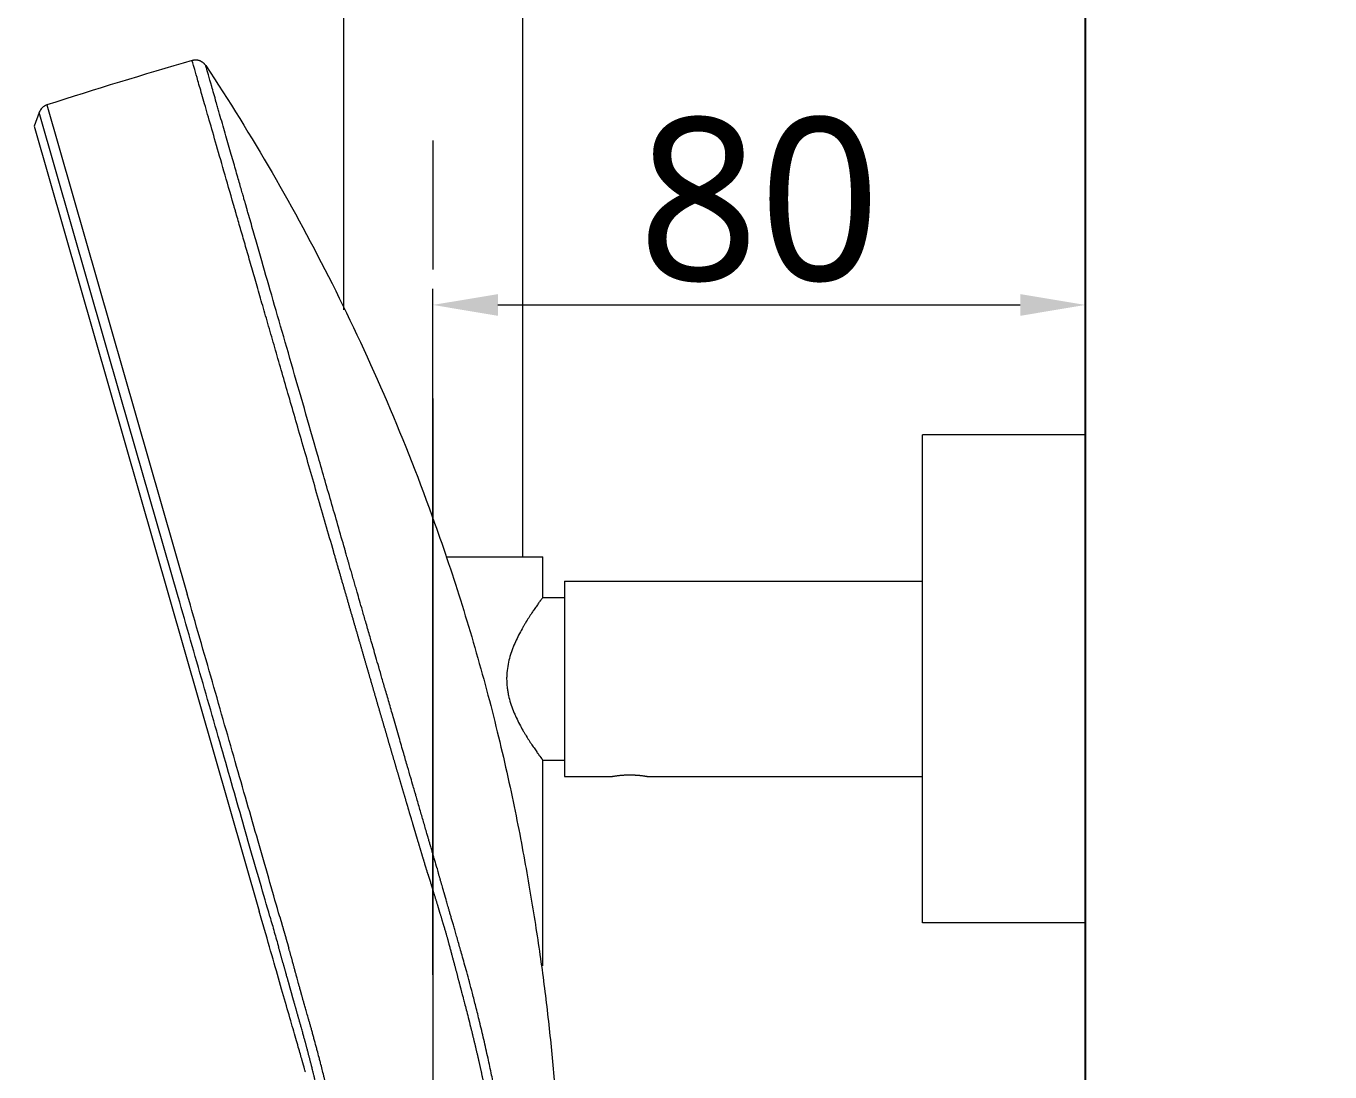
# Model space of a CAD drawing. Extents: x 19821 to 22981, y -91 to 2224.
# Drawn here: x 21832.7 to 21993, y 1154.1 to 1282.7 of the extents above; entities that cross this region are included whole.
import ezdxf

# ---------------------------------------------------------------- set-up
doc = ezdxf.new("R2010")
doc.units = 0
doc.header["$LTSCALE"] = 10
doc.header["$MEASUREMENT"] = 0
doc.header["$PDMODE"] = 3
doc.header["$PDSIZE"] = -10
doc.linetypes.add('CENTER2', pattern=[28.575, 19.05, -3.175, 3.175, -3.175])
doc.layers.get('0').update_dxf_attribs({"linetype": 'CONTINUOUS'})
doc.layers.get('DEFPOINTS').update_dxf_attribs({"linetype": 'CONTINUOUS'})
doc.layers.add('1', color=7, linetype='CONTINUOUS')
doc.layers.add('Cneter', color=1, linetype='CENTER2', lineweight=13)
doc.styles.add('Daelim Dimension', font='NanumGothic.ttf')
doc.dimstyles.new('DEFAULT', dxfattribs={"dimscale": 2, "dimtxt": 2, "dimasz": 2, "dimexe": 0, "dimexo": 2, "dimgap": 1, "dimtad": 1, "dimdec": 1, "dimzin": 9, "dimdsep": 46, "dimtxsty": 'Daelim Dimension', "dimcen": 0.5, "dimclrd": 5, "dimclre": 5, "dimclrt": 256, "dimadec": 1, "dimazin": 0, "dimtfac": 1, "dimtdec": 1, "dimtix": 1, "dimtmove": 0, "dimatfit": 3, "dimfxl": 1, "dimtolj": 1, "dimtzin": 1, "dimlwd": 9, "dimlwe": 9, "dimarcsym": 0})

# ---------------------------------------------------------------- blocks, each defined once
blk = doc.blocks.new('*D18')
at = {"color": 5, "lineweight": 9, "ltscale": 0.5, "transparency": 16777216}
for p, q in [((21836.72, 1429.78), (22153.24, 1429.78)), ((22151.24, 1421.78), (22151.24, 466.02)), ((21994.53, 458.02), (22153.24, 458.02))]:
    blk.add_line(p, q, dxfattribs=at)
at = {"color": 5, "ltscale": 0.5, "transparency": 16777216}
for points in [[(22149.91, 1421.78), (22152.57, 1421.78), (22151.24, 1429.78)], [(22149.91, 466.02), (22152.57, 466.02), (22151.24, 458.02)]]:
    blk.add_solid(points, dxfattribs=at)
at = {"layer": 'DEFPOINTS', "color": 0, "ltscale": 0.5, "transparency": 16777216}
for p in [(21832.72, 1429.78), (21990.53, 458.02), (22151.24, 458.02)]:
    blk.add_point(p, dxfattribs=at)
at = {"color": 7, "ltscale": 0.5, "transparency": 16777216, "insert": (22135.53, 943.9), "char_height": 20, "attachment_point": 5, "rotation": 90, "style": 'Daelim Dimension'}
blk.add_mtext('\\A1;(1140)', dxfattribs=at)
blk = doc.blocks.new('*D19')
at = {"color": 5, "lineweight": 9, "ltscale": 0.5, "transparency": 16777216}
for p, q in [((21882.72, 1166.02), (21882.72, 1250.42)), ((21962.92, 1166.02), (21962.92, 1250.42)), ((21890.72, 1248.42), (21954.92, 1248.42))]:
    blk.add_line(p, q, dxfattribs=at)
at = {"color": 5, "ltscale": 0.5, "transparency": 16777216}
for points in [[(21890.72, 1249.75), (21890.72, 1247.08), (21882.72, 1248.42)], [(21954.92, 1249.75), (21954.92, 1247.08), (21962.92, 1248.42)]]:
    blk.add_solid(points, dxfattribs=at)
at = {"layer": 'DEFPOINTS', "color": 0, "ltscale": 0.5, "transparency": 16777216}
for p in [(21962.92, 1248.42), (21882.72, 1162.02), (21962.92, 1162.02)]:
    blk.add_point(p, dxfattribs=at)
at = {"color": 7, "ltscale": 0.5, "transparency": 16777216, "insert": (21922.82, 1261.31), "char_height": 20, "attachment_point": 5, "style": 'Daelim Dimension'}
blk.add_mtext('\\A1;80', dxfattribs=at)

msp = doc.modelspace()

# ---------------------------------------------------------------- linework, layer by layer
at = {"ltscale": 0.5}
msp.add_line((21962.92, 208.85), (21962.92, 1609.68), dxfattribs=at)
at = {"layer": '1', "color": 7, "linetype": 'Continuous', "lineweight": 18}
for p, q in [((21871.72, 1379.78), (21871.72, 1247.8)), ((21893.72, 1379.78), (21893.72, 1217.44)), ((21834.33, 1272.1), (21833.71, 1270.4)), ((21833.71, 1270.4), (21861.39, 1173.85)), ((21962.92, 1232.44), (21942.92, 1232.44)), ((21942.92, 1172.44), (21942.92, 1232.44)), ((21962.92, 1172.44), (21962.92, 1232.44)), ((21884.34, 1217.44), (21896.22, 1217.44)), ((21896.22, 1212.44), (21896.22, 1217.44)), ((21898.92, 1214.44), (21898.92, 1190.44)), ((21898.92, 1214.44), (21942.92, 1214.44)), ((21896.22, 1212.44), (21898.92, 1212.44)), ((21896.22, 1167.15), (21896.22, 1192.44)), ((21896.22, 1192.44), (21898.92, 1192.44)), ((21898.92, 1190.44), (21904.77, 1190.44)), ((21909.07, 1190.44), (21942.92, 1190.44)), ((21962.92, 1172.44), (21942.92, 1172.44))]:
    msp.add_line(p, q, dxfattribs=at)
at = {"layer": '1', "color": 7, "linetype": 'Continuous', "lineweight": 13}
for p, q in [((21835.28, 1273.01), (21852.53, 1212.86)), ((21844.38, 1237.04), (21834.33, 1272.1)), ((21851.41, 1212.54), (21844.38, 1237.04))]:
    msp.add_line(p, q, dxfattribs=at)
at = {"layer": '1', "color": 7, "linetype": 'Continuous', "lineweight": 18}
for centre, radius, start, end in [((22021.01, 697.02), 605.2, 106.1041, 107.87191), ((21835.74, 1271.59), 1.5, 107.8728, 159.8427)]:
    msp.add_arc(centre, radius, start, end, dxfattribs=at)
msp.add_rational_spline([(21854.8, 1277.86), (21854.43, 1278.42), (21853.79, 1278.66), (21853.14, 1278.47)], [1.10732707677, 0.964303439319, 0.964224351501, 1.10708981332], degree=3, dxfattribs=at)
at = {"layer": '1', "color": 7, "linetype": 'Continuous', "lineweight": 13}
for points, knots in [([(21870.54, 1218.03), (21870.2, 1219.2), (21869.87, 1220.36), (21869.21, 1222.66), (21868.88, 1223.79), (21868.23, 1226.03), (21867.92, 1227.14), (21867.29, 1229.32), (21866.98, 1230.39), (21866.37, 1232.5), (21866.07, 1233.53), (21865.49, 1235.57), (21865.2, 1236.57), (21864.63, 1238.53), (21864.08, 1240.45), (21863.29, 1243.2), (21862.53, 1245.84), (21861.8, 1248.35), (21861.12, 1250.74), (21860.47, 1252.99), (21859.85, 1255.13), (21859.27, 1257.13), (21858.91, 1258.39), (21858.65, 1259.3), (21858.52, 1259.75), (21858.37, 1260.26), (21858.3, 1260.52), (21858.26, 1260.64), (21858.25, 1260.7), (21858.24, 1260.73), (21858.23, 1260.75), (21858.23, 1260.76), (21858.23, 1260.76), (21858.23, 1260.76), (21858.23, 1260.76), (21858.23, 1260.77), (21858.23, 1260.77), (21858.23, 1260.77), (21857.81, 1262.21), (21857.42, 1263.57), (21856.68, 1266.13), (21856.34, 1267.33), (21855.7, 1269.55), (21855.41, 1270.57), (21854.87, 1272.43), (21854.63, 1273.26), (21854.2, 1274.76), (21854.01, 1275.41), (21853.69, 1276.53), (21853.56, 1276.99), (21853.35, 1277.73), (21853.27, 1278.01), (21853.16, 1278.38), (21853.14, 1278.47), (21853.14, 1278.47)], [0, 0, 0, 0, 0.03125, 0.03125, 0.0625, 0.0625, 0.09375, 0.09375, 0.125, 0.125, 0.15625, 0.15625, 0.1875, 0.1875, 0.21875, 0.25, 0.28125, 0.3125, 0.34375, 0.375, 0.40625, 0.4375, 0.46875, 0.46875, 0.484375, 0.492187, 0.496094, 0.498047, 0.499023, 0.499512, 0.499756, 0.499878, 0.499939, 0.499969, 0.499985, 0.499992, 0.499992, 0.5, 0.5, 0.5625, 0.5625, 0.625, 0.625, 0.6875, 0.6875, 0.75, 0.75, 0.8125, 0.8125, 0.875, 0.875, 0.9375, 0.9375, 1, 1, 1, 1]), ([(21871.89, 1218.41), (21871.61, 1219.39), (21871.33, 1220.36), (21870.77, 1222.31), (21870.49, 1223.28), (21869.65, 1226.18), (21869.1, 1228.11), (21868, 1231.93), (21867.46, 1233.82), (21866.39, 1237.54), (21865.86, 1239.37), (21864.83, 1242.97), (21864.32, 1244.73), (21863.33, 1248.16), (21862.85, 1249.83), (21861.92, 1253.06), (21861.48, 1254.63), (21860.83, 1256.88), (21860.62, 1257.62), (21860.31, 1258.7), (21860.15, 1259.24), (21859.98, 1259.85), (21859.89, 1260.15), (21859.85, 1260.3), (21859.82, 1260.38), (21859.81, 1260.42), (21859.81, 1260.43), (21859.8, 1260.44), (21859.8, 1260.45), (21859.8, 1260.45), (21859.8, 1260.45), (21859.8, 1260.45), (21859.8, 1260.45), (21859.8, 1260.45), (21859.8, 1260.45), (21859.8, 1260.45), (21859.8, 1260.45), (21859.79, 1260.5), (21859.73, 1260.7), (21859.64, 1261.02), (21859.55, 1261.31), (21859.46, 1261.65), (21859.4, 1261.84), (21859.29, 1262.25), (21859.22, 1262.48), (21859.08, 1262.96), (21859.01, 1263.23), (21858.85, 1263.78), (21858.76, 1264.07), (21858.58, 1264.69), (21858.49, 1265.01), (21858.3, 1265.68), (21858.2, 1266.03), (21857.99, 1266.75), (21857.89, 1267.12), (21857.67, 1267.87), (21857.56, 1268.26), (21857.34, 1269.03), (21857.22, 1269.43), (21856.99, 1270.22), (21856.88, 1270.62), (21856.65, 1271.41), (21856.54, 1271.8), (21856.37, 1272.39), (21856.32, 1272.58), (21856.24, 1272.86), (21856.2, 1273.01), (21856.15, 1273.17), (21856.13, 1273.25), (21856.11, 1273.29), (21856.11, 1273.31), (21856.1, 1273.32), (21856.1, 1273.33), (21856.1, 1273.33), (21856.1, 1273.33), (21856.1, 1273.33), (21856.1, 1273.33), (21856.1, 1273.33), (21856.1, 1273.33), (21856.1, 1273.33), (21856.1, 1273.33), (21855.89, 1274.08), (21855.7, 1274.73), (21855.37, 1275.86), (21855.24, 1276.33), (21855.02, 1277.09), (21854.94, 1277.38), (21854.87, 1277.62), (21854.85, 1277.68), (21854.84, 1277.74), (21854.83, 1277.76), (21854.83, 1277.77), (21854.83, 1277.78), (21854.82, 1277.78), (21854.82, 1277.78), (21854.82, 1277.78), (21854.82, 1277.78), (21854.82, 1277.78), (21854.82, 1277.78), (21854.82, 1277.78), (21854.82, 1277.78), (21854.82, 1277.78), (21854.82, 1277.78), (21854.82, 1277.78), (21854.82, 1277.79), (21854.82, 1277.8), (21854.82, 1277.81), (21854.81, 1277.82), (21854.81, 1277.83), (21854.81, 1277.83), (21854.81, 1277.83), (21854.81, 1277.84), (21854.81, 1277.84), (21854.81, 1277.84), (21854.81, 1277.84), (21854.81, 1277.84), (21854.81, 1277.84), (21854.81, 1277.84), (21854.81, 1277.84), (21854.81, 1277.84), (21854.81, 1277.84), (21854.81, 1277.85), (21854.8, 1277.85), (21854.8, 1277.86), (21854.8, 1277.86), (21854.8, 1277.86)], [0, 0, 0, 0, 0.020832, 0.020832, 0.041665, 0.041665, 0.08333, 0.08333, 0.124994, 0.124994, 0.166659, 0.166659, 0.208324, 0.208324, 0.249989, 0.249989, 0.291653, 0.291653, 0.312486, 0.312486, 0.322902, 0.32811, 0.330714, 0.332016, 0.332667, 0.332993, 0.333155, 0.333237, 0.333277, 0.333298, 0.333308, 0.333313, 0.333316, 0.333317, 0.333317, 0.333318, 0.333318, 0.35415, 0.374983, 0.395815, 0.416648, 0.416648, 0.43748, 0.43748, 0.458312, 0.458312, 0.479145, 0.479145, 0.499977, 0.499977, 0.520809, 0.520809, 0.541642, 0.541642, 0.562474, 0.562474, 0.583307, 0.583307, 0.604139, 0.604139, 0.624971, 0.624971, 0.645804, 0.645804, 0.65622, 0.65622, 0.661428, 0.664032, 0.665334, 0.665985, 0.666311, 0.666473, 0.666555, 0.666595, 0.666616, 0.666626, 0.666631, 0.666634, 0.666635, 0.666635, 0.666636, 0.666636, 0.749966, 0.749966, 0.833295, 0.833295, 0.916625, 0.916625, 0.937457, 0.947873, 0.953081, 0.955685, 0.956987, 0.957638, 0.957964, 0.958127, 0.958208, 0.958249, 0.958269, 0.958279, 0.958284, 0.958287, 0.958287, 0.958289, 0.958289, 0.968706, 0.968706, 0.973914, 0.973914, 0.976518, 0.97782, 0.978471, 0.978796, 0.978959, 0.97904, 0.979081, 0.979102, 0.979112, 0.979117, 0.979117, 0.979122, 0.979122, 0.989538, 0.989538, 1, 1, 1, 1]), ([(21882.13, 1178.39), (21882.12, 1178.42), (21882.1, 1178.48), (21882.07, 1178.57), (21882.04, 1178.67), (21882.02, 1178.76), (21881.99, 1178.86), (21881.96, 1178.95), (21881.93, 1179.05), (21881.9, 1179.14), (21881.87, 1179.24), (21881.84, 1179.33), (21881.81, 1179.43), (21881.78, 1179.53), (21881.75, 1179.62), (21881.73, 1179.72), (21881.7, 1179.82), (21881.67, 1179.92), (21881.64, 1180.02), (21881.61, 1180.12), (21881.58, 1180.22), (21881.54, 1180.32), (21881.51, 1180.42), (21881.48, 1180.52), (21881.45, 1180.63), (21881.42, 1180.73), (21881.39, 1180.83), (21881.36, 1180.94), (21881.33, 1181.04), (21881.3, 1181.15), (21881.27, 1181.25), (21881.23, 1181.36), (21881.2, 1181.46), (21881.17, 1181.57), (21881.14, 1181.68), (21881.11, 1181.79), (21881.07, 1181.89), (21881.04, 1182), (21881.01, 1182.11), (21880.98, 1182.22), (21880.94, 1182.33), (21880.91, 1182.44), (21880.88, 1182.55), (21880.84, 1182.66), (21880.81, 1182.78), (21880.78, 1182.89), (21880.74, 1183), (21880.71, 1183.12), (21880.67, 1183.23), (21880.64, 1183.34), (21880.61, 1183.46), (21880.57, 1183.57), (21880.54, 1183.69), (21880.5, 1183.81), (21880.47, 1183.92), (21880.43, 1184.04), (21880.4, 1184.16), (21880.36, 1184.28), (21880.33, 1184.4), (21880.29, 1184.52), (21880.26, 1184.64), (21880.22, 1184.76), (21880.18, 1184.88), (21880.15, 1185), (21880.11, 1185.12), (21880.08, 1185.25), (21880.04, 1185.37), (21880, 1185.49), (21879.97, 1185.62), (21879.93, 1185.74), (21879.89, 1185.87), (21879.85, 1185.99), (21879.82, 1186.12), (21879.78, 1186.25), (21879.74, 1186.37), (21879.7, 1186.5), (21879.67, 1186.63), (21879.63, 1186.76), (21879.59, 1186.89), (21879.55, 1187.02), (21879.51, 1187.15), (21879.47, 1187.28), (21879.44, 1187.41), (21879.4, 1187.54), (21879.36, 1187.67), (21879.32, 1187.81), (21879.28, 1187.94), (21879.24, 1188.07), (21879.2, 1188.21), (21879.16, 1188.34), (21879.12, 1188.48), (21879.08, 1188.62), (21879.04, 1188.75), (21879, 1188.89), (21878.96, 1189.03), (21878.92, 1189.17), (21878.88, 1189.3), (21878.84, 1189.44), (21878.8, 1189.58), (21878.75, 1189.72), (21878.71, 1189.87), (21878.67, 1190.01), (21878.63, 1190.15), (21878.59, 1190.29), (21878.55, 1190.43), (21878.5, 1190.58), (21878.46, 1190.72), (21878.42, 1190.87), (21878.38, 1191.01), (21878.33, 1191.16), (21878.29, 1191.3), (21878.25, 1191.45), (21878.2, 1191.6), (21878.16, 1191.75), (21878.12, 1191.89), (21878.07, 1192.04), (21878.03, 1192.19), (21877.99, 1192.34), (21877.94, 1192.49), (21877.9, 1192.64), (21877.85, 1192.8), (21877.81, 1192.95), (21877.76, 1193.1), (21877.72, 1193.25), (21877.67, 1193.41), (21877.63, 1193.56), (21877.58, 1193.72), (21877.54, 1193.87), (21877.49, 1194.03), (21877.45, 1194.19), (21877.4, 1194.34), (21877.35, 1194.5), (21877.31, 1194.66), (21877.26, 1194.82), (21877.22, 1194.98), (21877.17, 1195.14), (21877.12, 1195.3), (21877.08, 1195.46), (21877.03, 1195.62), (21876.98, 1195.78), (21876.93, 1195.94), (21876.89, 1196.11), (21876.84, 1196.27), (21876.79, 1196.43), (21876.74, 1196.6), (21876.69, 1196.76), (21876.65, 1196.93), (21876.6, 1197.09), (21876.55, 1197.26), (21876.5, 1197.43), (21876.45, 1197.6), (21876.4, 1197.76), (21876.35, 1197.93), (21876.3, 1198.1), (21876.25, 1198.27), (21876.2, 1198.44), (21876.15, 1198.61), (21876.11, 1198.79), (21876.06, 1198.96), (21876, 1199.13), (21875.95, 1199.3), (21875.9, 1199.48), (21875.85, 1199.65), (21875.8, 1199.83), (21875.75, 1200), (21875.7, 1200.18), (21875.65, 1200.35), (21875.6, 1200.53), (21875.55, 1200.71), (21875.49, 1200.89), (21875.44, 1201.06), (21875.39, 1201.24), (21875.34, 1201.42), (21875.29, 1201.6), (21875.23, 1201.78), (21875.18, 1201.96), (21875.13, 1202.15), (21875.08, 1202.33), (21875.02, 1202.51), (21874.97, 1202.69), (21874.92, 1202.88), (21874.86, 1203.06), (21874.81, 1203.25), (21874.76, 1203.43), (21874.7, 1203.62), (21874.65, 1203.8), (21874.59, 1203.99), (21874.54, 1204.18), (21874.49, 1204.37), (21874.43, 1204.55), (21874.38, 1204.74), (21874.32, 1204.93), (21874.27, 1205.12), (21874.21, 1205.31), (21874.16, 1205.5), (21874.1, 1205.69), (21874.05, 1205.89), (21873.99, 1206.08), (21873.93, 1206.27), (21873.88, 1206.46), (21873.82, 1206.66), (21873.77, 1206.85), (21873.71, 1207.05), (21873.65, 1207.24), (21873.6, 1207.44), (21873.54, 1207.63), (21873.48, 1207.83), (21873.43, 1208.03), (21873.37, 1208.23), (21873.31, 1208.42), (21873.25, 1208.62), (21873.2, 1208.82), (21873.14, 1209.02), (21873.08, 1209.22), (21873.02, 1209.42), (21872.96, 1209.62), (21872.91, 1209.82), (21872.85, 1210.03), (21872.79, 1210.23), (21872.73, 1210.43), (21872.67, 1210.63), (21872.61, 1210.84), (21872.55, 1211.04), (21872.49, 1211.25), (21872.44, 1211.45), (21872.38, 1211.66), (21872.32, 1211.86), (21872.26, 1212.07), (21872.2, 1212.28), (21872.14, 1212.49), (21872.08, 1212.69), (21872.02, 1212.9), (21871.96, 1213.11), (21871.9, 1213.32), (21871.84, 1213.53), (21871.78, 1213.74), (21871.72, 1213.95), (21871.65, 1214.16), (21871.59, 1214.37), (21871.53, 1214.58), (21871.47, 1214.8), (21871.41, 1215.01), (21871.35, 1215.22), (21871.29, 1215.43), (21871.23, 1215.65), (21871.16, 1215.86), (21871.1, 1216.08), (21871.04, 1216.29), (21870.98, 1216.51), (21870.92, 1216.72), (21870.85, 1216.94), (21870.79, 1217.16), (21870.73, 1217.37), (21870.67, 1217.59), (21870.6, 1217.81), (21870.56, 1217.95), (21870.54, 1218.03)], [0, 0, 0, 0, 0.002834, 0.005676, 0.008527, 0.011387, 0.014256, 0.017133, 0.020019, 0.022914, 0.025818, 0.02873, 0.031651, 0.034581, 0.037519, 0.040466, 0.043422, 0.046387, 0.04936, 0.052342, 0.055333, 0.058332, 0.06134, 0.064357, 0.067383, 0.070417, 0.07346, 0.076512, 0.079572, 0.082642, 0.08572, 0.088806, 0.091902, 0.095006, 0.098119, 0.10124, 0.10437, 0.107509, 0.110657, 0.113814, 0.116979, 0.120153, 0.123335, 0.126526, 0.129727, 0.132935, 0.136153, 0.139379, 0.142614, 0.145857, 0.14911, 0.152371, 0.155641, 0.158919, 0.162206, 0.165502, 0.168807, 0.172121, 0.175443, 0.178774, 0.182113, 0.185461, 0.188818, 0.192184, 0.195559, 0.198942, 0.202334, 0.205734, 0.209144, 0.212562, 0.215988, 0.219424, 0.222868, 0.226321, 0.229783, 0.233253, 0.236732, 0.24022, 0.243717, 0.247222, 0.250736, 0.254259, 0.25779, 0.26133, 0.264879, 0.268437, 0.272003, 0.275578, 0.279162, 0.282754, 0.286356, 0.289966, 0.293584, 0.297212, 0.300848, 0.304493, 0.308146, 0.311808, 0.315479, 0.319159, 0.322847, 0.326545, 0.33025, 0.333965, 0.337688, 0.34142, 0.345161, 0.348911, 0.352669, 0.356436, 0.360211, 0.363996, 0.367789, 0.371591, 0.375401, 0.37922, 0.383048, 0.386885, 0.39073, 0.394585, 0.398447, 0.402319, 0.406199, 0.410088, 0.413986, 0.417893, 0.421808, 0.425732, 0.429664, 0.433606, 0.437556, 0.441515, 0.445482, 0.449458, 0.453443, 0.457437, 0.461439, 0.46545, 0.46947, 0.473499, 0.477536, 0.481582, 0.485637, 0.4897, 0.493773, 0.497853, 0.501943, 0.506041, 0.510148, 0.514264, 0.518389, 0.522522, 0.526664, 0.530815, 0.534974, 0.539142, 0.543319, 0.547505, 0.551699, 0.555902, 0.560114, 0.564334, 0.568563, 0.572801, 0.577048, 0.581303, 0.585567, 0.58984, 0.594121, 0.598412, 0.602711, 0.607018, 0.611335, 0.61566, 0.619994, 0.624336, 0.628687, 0.633047, 0.637416, 0.641794, 0.64618, 0.650575, 0.654978, 0.659391, 0.663812, 0.668241, 0.67268, 0.677127, 0.681583, 0.686048, 0.690521, 0.695003, 0.699494, 0.703994, 0.708502, 0.713019, 0.717545, 0.722079, 0.726622, 0.731174, 0.735735, 0.740304, 0.744882, 0.749469, 0.754064, 0.758668, 0.763281, 0.767903, 0.772533, 0.777173, 0.78182, 0.786477, 0.791142, 0.795816, 0.800499, 0.80519, 0.809891, 0.814599, 0.819317, 0.824043, 0.828778, 0.833522, 0.838275, 0.843036, 0.847806, 0.852584, 0.857372, 0.862168, 0.866973, 0.871786, 0.876609, 0.88144, 0.886279, 0.891128, 0.895985, 0.900851, 0.905725, 0.910609, 0.915501, 0.920401, 0.925311, 0.930229, 0.935156, 0.940092, 0.945036, 0.949989, 0.954951, 0.959922, 0.964901, 0.969889, 0.974886, 0.979891, 0.984905, 0.989928, 0.99496, 1, 1, 1, 1]), ([(21883.22, 1179.19), (21883.21, 1179.21), (21883.2, 1179.26), (21883.18, 1179.33), (21883.16, 1179.41), (21883.13, 1179.5), (21883.1, 1179.6), (21883.05, 1179.76), (21882.99, 1179.97), (21882.92, 1180.21), (21882.86, 1180.43), (21882.8, 1180.64), (21882.74, 1180.85), (21882.68, 1181.06), (21882.61, 1181.29), (21882.54, 1181.53), (21882.47, 1181.76), (21882.4, 1182.02), (21882.32, 1182.28), (21882.23, 1182.61), (21882.12, 1182.97), (21881.97, 1183.49), (21881.78, 1184.14), (21881.57, 1184.88), (21881.35, 1185.62), (21881.13, 1186.37), (21880.91, 1187.13), (21880.75, 1187.7), (21880.62, 1188.16), (21880.49, 1188.61), (21880.27, 1189.34), (21879.98, 1190.37), (21879.59, 1191.71), (21879.11, 1193.35), (21878.55, 1195.32), (21877.96, 1197.35), (21877.41, 1199.28), (21876.92, 1200.95), (21876.48, 1202.47), (21876.09, 1203.84), (21875.73, 1205.06), (21875.43, 1206.12), (21875.17, 1207.01), (21874.86, 1208.1), (21874.49, 1209.37), (21874.08, 1210.79), (21873.73, 1212.01), (21873.45, 1212.97), (21873.23, 1213.75), (21873.04, 1214.42), (21872.85, 1215.08), (21872.69, 1215.62), (21872.57, 1216.04), (21872.48, 1216.35), (21872.38, 1216.7), (21872.28, 1217.07), (21872.17, 1217.43), (21872.08, 1217.75), (21872, 1218.01), (21871.94, 1218.23), (21871.91, 1218.36), (21871.89, 1218.41)], [0, 0, 0, 0, 0.001856, 0.004014, 0.006473, 0.009234, 0.012295, 0.015658, 0.02425, 0.031315, 0.037575, 0.043834, 0.050092, 0.05635, 0.062607, 0.070429, 0.078251, 0.082427, 0.093893, 0.100829, 0.111256, 0.125173, 0.146024, 0.166874, 0.18772, 0.208562, 0.229404, 0.250245, 0.254748, 0.266897, 0.286692, 0.31413, 0.349204, 0.391913, 0.442261, 0.500259, 0.545187, 0.586203, 0.623307, 0.656501, 0.685785, 0.71116, 0.732627, 0.750188, 0.788905, 0.822622, 0.851346, 0.875077, 0.890692, 0.906306, 0.921921, 0.937536, 0.943956, 0.951301, 0.959572, 0.968768, 0.977359, 0.984778, 0.991025, 0.996099, 1, 1, 1, 1]), ([(21862.69, 1173.22), (21862.3, 1174.57), (21861.9, 1175.96), (21861.07, 1178.85), (21860.64, 1180.34), (21859.76, 1183.41), (21859.31, 1184.99), (21858.39, 1188.21), (21857.92, 1189.86), (21856.96, 1193.2), (21856.47, 1194.91), (21855.48, 1198.36), (21854.98, 1200.1), (21853.97, 1203.62), (21853.46, 1205.4), (21852.44, 1208.96), (21851.92, 1210.75), (21851.41, 1212.54)], [0, 0, 0, 0, 0.125, 0.125, 0.25, 0.25, 0.375, 0.375, 0.5, 0.5, 0.625, 0.625, 0.75, 0.75, 0.875, 0.875, 1, 1, 1, 1]), ([(21863.91, 1173.17), (21863.52, 1174.52), (21863.12, 1175.93), (21862.28, 1178.85), (21861.85, 1180.36), (21860.96, 1183.46), (21860.5, 1185.05), (21859.57, 1188.3), (21859.09, 1189.96), (21858.12, 1193.34), (21857.63, 1195.06), (21856.63, 1198.54), (21856.13, 1200.3), (21855.11, 1203.86), (21854.59, 1205.65), (21853.56, 1209.25), (21853.04, 1211.05), (21852.53, 1212.86)], [0, 0, 0, 0, 0.125, 0.125, 0.25, 0.25, 0.375, 0.375, 0.5, 0.5, 0.625, 0.625, 0.75, 0.75, 0.875, 0.875, 1, 1, 1, 1]), ([(21882.26, 1177.94), (21882.27, 1177.91), (21882.29, 1177.85), (21882.32, 1177.76), (21882.35, 1177.67), (21882.37, 1177.58), (21882.4, 1177.5), (21882.43, 1177.41), (21882.45, 1177.33), (21882.47, 1177.25), (21882.5, 1177.17), (21882.52, 1177.1), (21882.54, 1177.02), (21882.57, 1176.95), (21882.59, 1176.88), (21882.61, 1176.81), (21882.63, 1176.74), (21882.65, 1176.68), (21882.67, 1176.61), (21882.69, 1176.55), (21882.71, 1176.49), (21882.72, 1176.44), (21882.74, 1176.38), (21882.76, 1176.33), (21882.77, 1176.27), (21882.8, 1176.18), (21882.84, 1176.05), (21882.9, 1175.88), (21882.95, 1175.71), (21883, 1175.54), (21883.05, 1175.37), (21883.1, 1175.21), (21883.15, 1175.04), (21883.2, 1174.88), (21883.25, 1174.72), (21883.28, 1174.62), (21883.3, 1174.57)], [0, 0, 0, 0, 0.026661, 0.052815, 0.078464, 0.103607, 0.128244, 0.152375, 0.176, 0.199119, 0.221732, 0.24384, 0.265442, 0.286538, 0.307129, 0.327215, 0.346795, 0.365869, 0.384438, 0.402502, 0.420061, 0.437114, 0.453662, 0.469705, 0.485243, 0.500276, 0.551701, 0.602803, 0.653582, 0.704038, 0.754169, 0.803977, 0.853461, 0.902624, 0.95147, 1, 1, 1, 1]), ([(21884.34, 1175.33), (21884.33, 1175.36), (21884.31, 1175.41), (21884.29, 1175.5), (21884.26, 1175.58), (21884.24, 1175.66), (21884.22, 1175.74), (21884.19, 1175.83), (21884.17, 1175.91), (21884.15, 1176), (21884.12, 1176.08), (21884.1, 1176.16), (21884.06, 1176.28), (21884.01, 1176.45), (21883.94, 1176.7), (21883.87, 1176.95), (21883.8, 1177.18), (21883.75, 1177.35), (21883.7, 1177.52), (21883.65, 1177.7), (21883.6, 1177.87), (21883.55, 1178.04), (21883.5, 1178.22), (21883.45, 1178.39), (21883.4, 1178.57), (21883.37, 1178.68), (21883.35, 1178.74)], [0, 0, 0, 0, 0.025026, 0.050054, 0.075083, 0.100112, 0.125142, 0.150171, 0.175198, 0.200223, 0.225245, 0.250264, 0.277016, 0.327618, 0.402056, 0.500312, 0.550311, 0.600304, 0.650289, 0.700268, 0.75024, 0.800205, 0.850164, 0.900116, 0.950061, 1, 1, 1, 1]), ([(21890.73, 1149.65), (21890.7, 1149.8), (21890.57, 1150.54), (21890.31, 1151.9), (21889.93, 1153.81), (21889.48, 1155.9), (21888.99, 1158.1), (21888.48, 1160.21), (21888.02, 1162.09), (21887.6, 1163.71), (21887.23, 1165.12), (21886.89, 1166.35), (21886.59, 1167.44), (21886.32, 1168.41), (21886.07, 1169.28), (21885.85, 1170.06), (21885.65, 1170.78), (21885.47, 1171.43), (21885.3, 1172.02), (21885.14, 1172.56), (21884.99, 1173.04), (21884.86, 1173.49), (21884.74, 1173.91), (21884.63, 1174.29), (21884.53, 1174.64), (21884.44, 1174.96), (21884.37, 1175.18), (21884.34, 1175.31), (21884.33, 1175.33)], [0, 0, 0, 0, 0.015195, 0.070815, 0.134255, 0.206919, 0.289348, 0.371293, 0.443557, 0.50735, 0.5641, 0.614968, 0.660809, 0.70229, 0.739938, 0.774201, 0.805449, 0.833938, 0.85984, 0.883322, 0.904597, 0.923926, 0.941528, 0.957551, 0.972076, 0.985248, 0.997178, 1, 1, 1, 1]), ([(21862.69, 1173.22), (21862.78, 1172.89), (21862.87, 1172.57), (21863.06, 1171.92), (21863.15, 1171.6), (21863.32, 1170.97), (21863.41, 1170.66), (21863.59, 1170.04), (21863.68, 1169.73), (21863.76, 1169.43)], [0, 0, 0, 0, 0.25, 0.25, 0.5, 0.5, 0.75, 0.75, 1, 1, 1, 1]), ([(21863.91, 1173.17), (21863.92, 1173.14), (21863.94, 1173.07), (21863.96, 1172.98), (21863.99, 1172.89), (21864.01, 1172.8), (21864.04, 1172.71), (21864.06, 1172.62), (21864.09, 1172.54), (21864.11, 1172.45), (21864.14, 1172.37), (21864.16, 1172.28), (21864.19, 1172.2), (21864.21, 1172.12), (21864.23, 1172.04), (21864.25, 1171.96), (21864.28, 1171.88), (21864.3, 1171.8), (21864.32, 1171.73), (21864.34, 1171.65), (21864.36, 1171.58), (21864.38, 1171.5), (21864.41, 1171.43), (21864.43, 1171.36), (21864.45, 1171.29), (21864.47, 1171.22), (21864.49, 1171.15), (21864.51, 1171.08), (21864.53, 1171.01), (21864.54, 1170.95), (21864.56, 1170.88), (21864.58, 1170.82), (21864.6, 1170.75), (21864.62, 1170.69), (21864.64, 1170.63), (21864.65, 1170.56), (21864.67, 1170.5), (21864.69, 1170.44), (21864.7, 1170.38), (21864.72, 1170.33), (21864.74, 1170.27), (21864.75, 1170.21), (21864.77, 1170.16), (21864.79, 1170.1), (21864.8, 1170.05), (21864.82, 1169.99), (21864.83, 1169.94), (21864.85, 1169.89), (21864.86, 1169.84), (21864.88, 1169.79), (21864.89, 1169.74), (21864.9, 1169.69), (21864.92, 1169.64), (21864.93, 1169.59), (21864.95, 1169.55), (21864.96, 1169.5), (21864.97, 1169.45), (21864.98, 1169.41), (21865, 1169.37), (21865.01, 1169.34), (21865.01, 1169.32)], [0, 0, 0, 0, 0.023298, 0.046355, 0.069173, 0.091754, 0.1141, 0.136214, 0.158097, 0.17975, 0.201177, 0.222378, 0.243356, 0.264111, 0.284647, 0.304964, 0.325063, 0.344948, 0.364618, 0.384075, 0.403322, 0.422358, 0.441186, 0.459807, 0.478222, 0.496432, 0.514438, 0.532242, 0.549844, 0.567246, 0.584449, 0.601454, 0.618261, 0.634872, 0.651288, 0.667509, 0.683536, 0.69937, 0.715011, 0.73046, 0.745718, 0.760786, 0.775663, 0.790351, 0.80485, 0.81916, 0.833283, 0.847218, 0.860966, 0.874528, 0.887904, 0.901095, 0.914101, 0.926922, 0.93956, 0.952013, 0.964284, 0.976371, 0.988276, 1, 1, 1, 1]), ([(21883.3, 1174.57), (21883.3, 1174.55), (21883.31, 1174.53), (21883.32, 1174.49), (21883.33, 1174.45), (21883.34, 1174.4), (21883.36, 1174.35), (21883.37, 1174.3), (21883.39, 1174.25), (21883.41, 1174.19), (21883.42, 1174.13), (21883.44, 1174.07), (21883.46, 1174.01), (21883.48, 1173.94), (21883.5, 1173.87), (21883.53, 1173.79), (21883.55, 1173.72), (21883.57, 1173.64), (21883.61, 1173.53), (21883.65, 1173.4), (21883.7, 1173.24), (21883.75, 1173.08), (21883.79, 1172.93), (21883.84, 1172.78), (21883.88, 1172.64), (21883.92, 1172.5), (21883.96, 1172.37), (21884, 1172.24), (21884.05, 1172.08), (21884.11, 1171.9), (21884.17, 1171.68), (21884.23, 1171.48), (21884.29, 1171.28), (21884.34, 1171.1), (21884.39, 1170.92), (21884.44, 1170.75), (21884.49, 1170.59), (21884.53, 1170.44), (21884.57, 1170.29), (21884.6, 1170.15), (21884.64, 1170.02), (21884.67, 1169.91), (21884.71, 1169.75), (21884.76, 1169.56), (21884.82, 1169.34), (21884.88, 1169.11), (21884.94, 1168.89), (21885, 1168.68), (21885.05, 1168.47), (21885.11, 1168.26), (21885.17, 1168.06), (21885.22, 1167.86), (21885.27, 1167.66), (21885.32, 1167.47), (21885.37, 1167.28), (21885.42, 1167.1), (21885.47, 1166.92), (21885.52, 1166.74), (21885.56, 1166.57), (21885.61, 1166.4), (21885.65, 1166.23), (21885.69, 1166.07), (21885.73, 1165.92), (21885.77, 1165.76), (21885.81, 1165.61), (21885.85, 1165.47), (21885.89, 1165.33), (21885.92, 1165.19), (21885.96, 1165.06), (21885.99, 1164.94), (21886.02, 1164.81), (21886.05, 1164.69), (21886.08, 1164.58), (21886.11, 1164.47), (21886.14, 1164.36), (21886.17, 1164.26), (21886.19, 1164.17), (21886.22, 1164.05), (21886.27, 1163.87), (21886.35, 1163.57), (21886.47, 1163.11), (21886.63, 1162.49), (21886.83, 1161.7), (21887.08, 1160.75), (21887.27, 1159.98), (21887.4, 1159.47), (21887.45, 1159.28), (21887.49, 1159.09), (21887.54, 1158.9), (21887.59, 1158.71), (21887.63, 1158.52), (21887.68, 1158.33), (21887.73, 1158.14), (21887.77, 1157.95), (21887.82, 1157.76), (21887.86, 1157.57), (21887.91, 1157.38), (21887.95, 1157.2), (21888, 1157.01), (21888.04, 1156.82), (21888.08, 1156.64), (21888.13, 1156.45), (21888.17, 1156.27), (21888.21, 1156.08), (21888.26, 1155.9), (21888.3, 1155.71), (21888.34, 1155.53), (21888.38, 1155.35), (21888.42, 1155.17), (21888.46, 1154.99), (21888.5, 1154.8), (21888.54, 1154.62), (21888.59, 1154.44), (21888.63, 1154.27), (21888.66, 1154.09), (21888.7, 1153.91), (21888.74, 1153.73), (21888.78, 1153.55), (21888.82, 1153.38), (21888.86, 1153.2), (21888.89, 1153.03), (21888.93, 1152.85), (21888.97, 1152.68), (21889, 1152.51), (21889.04, 1152.33), (21889.08, 1152.16), (21889.11, 1151.99), (21889.15, 1151.82), (21889.18, 1151.65), (21889.21, 1151.48), (21889.25, 1151.31), (21889.28, 1151.14), (21889.31, 1150.97), (21889.35, 1150.8), (21889.38, 1150.64), (21889.41, 1150.47), (21889.44, 1150.31), (21889.47, 1150.14), (21889.5, 1149.98), (21889.53, 1149.82), (21889.56, 1149.65), (21889.59, 1149.49), (21889.61, 1149.39), (21889.62, 1149.33)], [0, 0, 0, 0, 0.001554, 0.003231, 0.00503, 0.006952, 0.008997, 0.011165, 0.013456, 0.015873, 0.018415, 0.021083, 0.023876, 0.026794, 0.029836, 0.033002, 0.036292, 0.039706, 0.043245, 0.050482, 0.057536, 0.064407, 0.071094, 0.077597, 0.083917, 0.090054, 0.09601, 0.101785, 0.107378, 0.117501, 0.127187, 0.136439, 0.145274, 0.153704, 0.16174, 0.169392, 0.176666, 0.183558, 0.190067, 0.19619, 0.201926, 0.207273, 0.212232, 0.222504, 0.232584, 0.242472, 0.252168, 0.261672, 0.270984, 0.280103, 0.28903, 0.297763, 0.306302, 0.314647, 0.322799, 0.330761, 0.338532, 0.346114, 0.353508, 0.360712, 0.367728, 0.374554, 0.38119, 0.387637, 0.393894, 0.399962, 0.405839, 0.411528, 0.417026, 0.422336, 0.427456, 0.432387, 0.437129, 0.441682, 0.446046, 0.450221, 0.454207, 0.458004, 0.464137, 0.476602, 0.495394, 0.520505, 0.551927, 0.589654, 0.633664, 0.641065, 0.648427, 0.655751, 0.663036, 0.670284, 0.677493, 0.684664, 0.691797, 0.698891, 0.705948, 0.712967, 0.719948, 0.726891, 0.733796, 0.740663, 0.747492, 0.754283, 0.761036, 0.767751, 0.774428, 0.781067, 0.787668, 0.794231, 0.800756, 0.807243, 0.813692, 0.820103, 0.826476, 0.832811, 0.839107, 0.845366, 0.851586, 0.857768, 0.863911, 0.870017, 0.876084, 0.882114, 0.888105, 0.894058, 0.899974, 0.905851, 0.911691, 0.917494, 0.923259, 0.928986, 0.934676, 0.940328, 0.945943, 0.95152, 0.95706, 0.962561, 0.968025, 0.97345, 0.978837, 0.984186, 0.989496, 0.994767, 1, 1, 1, 1]), ([(21869.89, 1145.3), (21869.89, 1145.33), (21869.88, 1145.39), (21869.86, 1145.48), (21869.85, 1145.56), (21869.83, 1145.65), (21869.82, 1145.73), (21869.8, 1145.82), (21869.78, 1145.9), (21869.77, 1145.98), (21869.75, 1146.07), (21869.74, 1146.15), (21869.72, 1146.23), (21869.71, 1146.31), (21869.69, 1146.39), (21869.68, 1146.47), (21869.66, 1146.56), (21869.65, 1146.64), (21869.63, 1146.72), (21869.62, 1146.79), (21869.6, 1146.87), (21869.58, 1146.95), (21869.57, 1147.03), (21869.55, 1147.11), (21869.54, 1147.19), (21869.52, 1147.26), (21869.51, 1147.34), (21869.49, 1147.42), (21869.48, 1147.49), (21869.46, 1147.57), (21869.45, 1147.64), (21869.43, 1147.72), (21869.42, 1147.79), (21869.4, 1147.87), (21869.39, 1147.94), (21869.37, 1148.02), (21869.36, 1148.09), (21869.34, 1148.16), (21869.33, 1148.23), (21869.32, 1148.31), (21869.3, 1148.38), (21869.29, 1148.45), (21869.27, 1148.52), (21869.26, 1148.59), (21869.24, 1148.66), (21869.23, 1148.73), (21869.21, 1148.8), (21869.2, 1148.87), (21869.18, 1148.94), (21869.17, 1149), (21869.16, 1149.07), (21869.14, 1149.14), (21869.13, 1149.21), (21869.11, 1149.27), (21869.1, 1149.34), (21869.08, 1149.41), (21869.07, 1149.47), (21869.06, 1149.54), (21869.04, 1149.6), (21869.03, 1149.67), (21869.01, 1149.73), (21869, 1149.79), (21868.99, 1149.86), (21868.97, 1149.92), (21868.96, 1149.98), (21868.95, 1150.05), (21868.93, 1150.11), (21868.92, 1150.17), (21868.91, 1150.23), (21868.89, 1150.29), (21868.88, 1150.35), (21868.86, 1150.41), (21868.85, 1150.47), (21868.84, 1150.53), (21868.82, 1150.59), (21868.81, 1150.65), (21868.8, 1150.71), (21868.79, 1150.77), (21868.77, 1150.83), (21868.76, 1150.88), (21868.75, 1150.94), (21868.73, 1151), (21868.72, 1151.06), (21868.71, 1151.11), (21868.7, 1151.17), (21868.68, 1151.22), (21868.66, 1151.32), (21868.63, 1151.47), (21868.58, 1151.66), (21868.53, 1151.87), (21868.48, 1152.08), (21868.43, 1152.31), (21868.37, 1152.55), (21868.31, 1152.8), (21868.25, 1153.06), (21868.18, 1153.36), (21868.1, 1153.7), (21868.01, 1154.04), (21867.94, 1154.34), (21867.87, 1154.6), (21867.82, 1154.82), (21867.77, 1155.01), (21867.72, 1155.19), (21867.68, 1155.37), (21867.63, 1155.55), (21867.58, 1155.74), (21867.54, 1155.93), (21867.48, 1156.12), (21867.43, 1156.32), (21867.38, 1156.52), (21867.32, 1156.73), (21867.27, 1156.92), (21867.22, 1157.11), (21867.18, 1157.27), (21867.13, 1157.43), (21867.09, 1157.59), (21867.05, 1157.74), (21867.01, 1157.89), (21866.96, 1158.06), (21866.91, 1158.24), (21866.85, 1158.46), (21866.79, 1158.7), (21866.72, 1158.95), (21866.64, 1159.22), (21866.57, 1159.48), (21866.5, 1159.71), (21866.45, 1159.91), (21866.4, 1160.1), (21866.34, 1160.28), (21866.3, 1160.46), (21866.25, 1160.62), (21866.2, 1160.78), (21866.16, 1160.94), (21866.11, 1161.11), (21866.06, 1161.29), (21866.01, 1161.46), (21865.97, 1161.62), (21865.93, 1161.77), (21865.88, 1161.91), (21865.85, 1162.05), (21865.81, 1162.18), (21865.77, 1162.3), (21865.74, 1162.42), (21865.71, 1162.53), (21865.68, 1162.63), (21865.66, 1162.72), (21865.63, 1162.8), (21865.61, 1162.88), (21865.59, 1162.95), (21865.57, 1163.01), (21865.56, 1163.06), (21865.54, 1163.11), (21865.53, 1163.16), (21865.52, 1163.21), (21865.5, 1163.26), (21865.49, 1163.31), (21865.48, 1163.36), (21865.46, 1163.41), (21865.45, 1163.46), (21865.43, 1163.51), (21865.42, 1163.55), (21865.41, 1163.6), (21865.39, 1163.65), (21865.38, 1163.7), (21865.37, 1163.75), (21865.35, 1163.8), (21865.34, 1163.85), (21865.33, 1163.9), (21865.31, 1163.95), (21865.3, 1164), (21865.28, 1164.05), (21865.27, 1164.1), (21865.26, 1164.15), (21865.24, 1164.2), (21865.23, 1164.24), (21865.22, 1164.29), (21865.2, 1164.34), (21865.19, 1164.39), (21865.17, 1164.44), (21865.16, 1164.49), (21865.15, 1164.54), (21865.13, 1164.59), (21865.12, 1164.64), (21865.11, 1164.69), (21865.1, 1164.73), (21865.09, 1164.76), (21865.08, 1164.79), (21865.07, 1164.83), (21865.05, 1164.89), (21865.03, 1164.97), (21864.99, 1165.09), (21864.95, 1165.23), (21864.9, 1165.42), (21864.85, 1165.61), (21864.78, 1165.82), (21864.72, 1166.05), (21864.66, 1166.25), (21864.61, 1166.43), (21864.57, 1166.58), (21864.53, 1166.72), (21864.49, 1166.87), (21864.45, 1167.01), (21864.41, 1167.16), (21864.37, 1167.31), (21864.32, 1167.46), (21864.28, 1167.6), (21864.24, 1167.75), (21864.2, 1167.9), (21864.15, 1168.05), (21864.11, 1168.2), (21864.07, 1168.35), (21864.03, 1168.51), (21863.98, 1168.66), (21863.94, 1168.81), (21863.9, 1168.96), (21863.85, 1169.12), (21863.81, 1169.28), (21863.78, 1169.38), (21863.76, 1169.43)], [0, 0, 0, 0, 0.002892, 0.005774, 0.008648, 0.011512, 0.014366, 0.017212, 0.020048, 0.022875, 0.025693, 0.028501, 0.0313, 0.034089, 0.036869, 0.039639, 0.0424, 0.045151, 0.047893, 0.050624, 0.053347, 0.056059, 0.058762, 0.061455, 0.064139, 0.066812, 0.069476, 0.07213, 0.074774, 0.077409, 0.080033, 0.082648, 0.085252, 0.087847, 0.090432, 0.093006, 0.095571, 0.098126, 0.10067, 0.103205, 0.10573, 0.108244, 0.110748, 0.113243, 0.115727, 0.118201, 0.120664, 0.123118, 0.125561, 0.127994, 0.130417, 0.13283, 0.135233, 0.137625, 0.140007, 0.142379, 0.14474, 0.147091, 0.149433, 0.151764, 0.154084, 0.156395, 0.158696, 0.160987, 0.163267, 0.165538, 0.167798, 0.170048, 0.172289, 0.174519, 0.17674, 0.17895, 0.181151, 0.183341, 0.185522, 0.187693, 0.189854, 0.192004, 0.194145, 0.196277, 0.198398, 0.200509, 0.202611, 0.204702, 0.206784, 0.208856, 0.210918, 0.217725, 0.22497, 0.232658, 0.240793, 0.249384, 0.258436, 0.267959, 0.27796, 0.28845, 0.303519, 0.317087, 0.329118, 0.339581, 0.348445, 0.355686, 0.362659, 0.369819, 0.37717, 0.384716, 0.39246, 0.400405, 0.408557, 0.416918, 0.425493, 0.434284, 0.441311, 0.448217, 0.454998, 0.461654, 0.468182, 0.474579, 0.480845, 0.489267, 0.498533, 0.508659, 0.519662, 0.531561, 0.544376, 0.55334, 0.561998, 0.570344, 0.578371, 0.586073, 0.593445, 0.600481, 0.607176, 0.615315, 0.623146, 0.630665, 0.637867, 0.644749, 0.651308, 0.657538, 0.663439, 0.669006, 0.674238, 0.679131, 0.683685, 0.687896, 0.691764, 0.695286, 0.698461, 0.701288, 0.703766, 0.705893, 0.708161, 0.710431, 0.712704, 0.714981, 0.71726, 0.719543, 0.721828, 0.724116, 0.726408, 0.728702, 0.730999, 0.7333, 0.735603, 0.737909, 0.740219, 0.742531, 0.744845, 0.747163, 0.749484, 0.751807, 0.754134, 0.756463, 0.758795, 0.761129, 0.763466, 0.765806, 0.768149, 0.770495, 0.772843, 0.775193, 0.777547, 0.779903, 0.782261, 0.782943, 0.784319, 0.786391, 0.789159, 0.792626, 0.796791, 0.80637, 0.813128, 0.822842, 0.833077, 0.843835, 0.855117, 0.861963, 0.868814, 0.875669, 0.882529, 0.889394, 0.896263, 0.903138, 0.910017, 0.916902, 0.923792, 0.930688, 0.93759, 0.944498, 0.951411, 0.958331, 0.965258, 0.972192, 0.979133, 0.986081, 0.993036, 1, 1, 1, 1]), ([(21871.11, 1145.04), (21871.11, 1145.06), (21871.1, 1145.13), (21871.08, 1145.23), (21871.06, 1145.34), (21871.04, 1145.47), (21871.01, 1145.62), (21870.98, 1145.78), (21870.93, 1146.05), (21870.86, 1146.41), (21870.77, 1146.91), (21870.66, 1147.45), (21870.54, 1148.04), (21870.4, 1148.72), (21870.24, 1149.48), (21870.09, 1150.19), (21869.97, 1150.75), (21869.88, 1151.17), (21869.79, 1151.59), (21869.69, 1152), (21869.6, 1152.41), (21869.5, 1152.81), (21869.41, 1153.22), (21869.28, 1153.75), (21869.11, 1154.41), (21868.97, 1154.99), (21868.84, 1155.48), (21868.71, 1156), (21868.54, 1156.61), (21868.33, 1157.39), (21868.16, 1158.05), (21867.98, 1158.71), (21867.85, 1159.17), (21867.73, 1159.61), (21867.61, 1160.02), (21867.5, 1160.42), (21867.39, 1160.79), (21867.29, 1161.14), (21867.2, 1161.47), (21867.11, 1161.78), (21867.03, 1162.06), (21866.95, 1162.33), (21866.88, 1162.57), (21866.81, 1162.79), (21866.76, 1162.99), (21866.71, 1163.17), (21866.67, 1163.33), (21866.63, 1163.47), (21866.59, 1163.59), (21866.57, 1163.69), (21866.54, 1163.78), (21866.53, 1163.84), (21866.47, 1164.03), (21866.39, 1164.34), (21866.27, 1164.76), (21866.16, 1165.13), (21866.07, 1165.46), (21866, 1165.75), (21865.93, 1165.99), (21865.88, 1166.19), (21865.83, 1166.35), (21865.8, 1166.47), (21865.74, 1166.69), (21865.67, 1166.98), (21865.57, 1167.35), (21865.49, 1167.62), (21865.44, 1167.8), (21865.41, 1167.94), (21865.37, 1168.07), (21865.33, 1168.22), (21865.28, 1168.38), (21865.24, 1168.54), (21865.19, 1168.69), (21865.15, 1168.85), (21865.1, 1169.01), (21865.06, 1169.16), (21865.03, 1169.27), (21865.01, 1169.32)], [0, 0, 0, 0, 0.002832, 0.006193, 0.010085, 0.014507, 0.019459, 0.024941, 0.030954, 0.046893, 0.061924, 0.08258, 0.103246, 0.123922, 0.154956, 0.186008, 0.201542, 0.217081, 0.232625, 0.248175, 0.263731, 0.279292, 0.294859, 0.310431, 0.341593, 0.372778, 0.379712, 0.400516, 0.435205, 0.455261, 0.497702, 0.518301, 0.538026, 0.556876, 0.574844, 0.591922, 0.60811, 0.623432, 0.637917, 0.651562, 0.664351, 0.676161, 0.686977, 0.696872, 0.705869, 0.714003, 0.721326, 0.727829, 0.733489, 0.738287, 0.742211, 0.745255, 0.747415, 0.768962, 0.788434, 0.80586, 0.821305, 0.834794, 0.84633, 0.855908, 0.863519, 0.869156, 0.872812, 0.894192, 0.911278, 0.924005, 0.932339, 0.936266, 0.943351, 0.950437, 0.957523, 0.964609, 0.971693, 0.978774, 0.985852, 0.992928, 1, 1, 1, 1])]:
    msp.add_open_spline(points, degree=3, knots=knots, dxfattribs=at)
at = {"layer": '1', "color": 7, "linetype": 'Continuous', "lineweight": 18}
for points, knots in [([(21854.8, 1277.86), (21860.5, 1269.24), (21871.06, 1251.02), (21879.35, 1231.66), (21882.94, 1221.58)], [0, 0, 0, 0, 0.491271, 1, 1, 1, 1]), ([(21882.94, 1221.58), (21883.52, 1219.96), (21884.67, 1216.64), (21886.88, 1209.8), (21888.91, 1202.79), (21890.66, 1195.91), (21891.83, 1190.91), (21892.85, 1186.12), (21893.44, 1183.14), (21893.7, 1181.71)], [0, 0, 0, 0, 0.125, 0.250001, 0.500002, 0.625003, 0.750004, 0.875005, 1, 1, 1, 1]), ([(21896.22, 1212.44), (21896.22, 1212.44), (21896.21, 1212.42), (21896.16, 1212.35), (21896.12, 1212.3), (21896.04, 1212.2), (21896.02, 1212.16), (21895.97, 1212.09), (21895.95, 1212.07), (21895.92, 1212.02), (21895.9, 1212), (21895.81, 1211.87), (21895.73, 1211.76), (21895.54, 1211.5), (21895.44, 1211.35), (21895.28, 1211.12), (21895.22, 1211.04), (21895.15, 1210.93), (21895.13, 1210.91), (21895.1, 1210.87), (21895.09, 1210.84), (21895.04, 1210.78), (21895.01, 1210.73), (21894.86, 1210.51), (21894.73, 1210.31), (21894.47, 1209.91), (21894.34, 1209.7), (21894.13, 1209.36), (21894.06, 1209.25), (21893.96, 1209.07), (21893.92, 1209.01), (21893.87, 1208.92), (21893.85, 1208.89), (21893.82, 1208.83), (21893.66, 1208.56), (21893.51, 1208.28), (21893.23, 1207.76), (21893.1, 1207.49), (21892.84, 1206.93), (21892.72, 1206.65), (21892.54, 1206.2), (21892.48, 1206.05), (21892.42, 1205.86), (21892.4, 1205.82), (21892.38, 1205.74), (21892.34, 1205.63), (21892.3, 1205.51), (21892.17, 1205.12), (21892.09, 1204.8), (21891.95, 1204.14), (21891.89, 1203.81), (21891.85, 1203.42), (21891.84, 1203.38), (21891.83, 1203.29), (21891.82, 1203.16), (21891.8, 1202.86), (21891.79, 1202.61), (21891.79, 1202.1), (21891.81, 1201.76), (21891.87, 1201.25), (21891.89, 1201.08), (21891.95, 1200.74), (21891.98, 1200.57), (21892.09, 1200.08), (21892.17, 1199.76), (21892.37, 1199.14), (21892.48, 1198.83), (21892.63, 1198.46), (21892.66, 1198.38), (21892.72, 1198.24), (21892.81, 1198.02), (21892.91, 1197.81), (21893.1, 1197.39), (21893.23, 1197.12), (21893.51, 1196.6), (21893.64, 1196.35), (21893.85, 1195.99), (21893.92, 1195.87), (21894.03, 1195.69), (21894.06, 1195.64), (21894.13, 1195.52), (21894.16, 1195.47), (21894.34, 1195.18), (21894.47, 1194.97), (21894.73, 1194.57), (21894.86, 1194.38), (21895.1, 1194.02), (21895.22, 1193.85), (21895.38, 1193.61), (21895.43, 1193.54), (21895.51, 1193.43), (21895.53, 1193.39), (21895.57, 1193.34), (21895.58, 1193.32), (21895.61, 1193.29), (21895.71, 1193.14), (21895.81, 1193.01), (21895.95, 1192.81), (21896.02, 1192.72), (21896.09, 1192.62), (21896.11, 1192.59), (21896.14, 1192.55), (21896.15, 1192.53), (21896.17, 1192.51), (21896.18, 1192.5), (21896.21, 1192.46), (21896.22, 1192.44), (21896.22, 1192.44)], [0, 0, 0, 0, 0.031253, 0.031253, 0.062505, 0.062505, 0.078131, 0.078131, 0.085945, 0.085945, 0.093758, 0.093758, 0.12501, 0.12501, 0.156263, 0.156263, 0.171889, 0.171889, 0.175796, 0.175796, 0.179702, 0.179702, 0.187515, 0.187515, 0.218768, 0.218768, 0.250021, 0.250021, 0.265647, 0.265647, 0.27346, 0.27346, 0.277367, 0.277367, 0.281273, 0.312526, 0.312526, 0.343778, 0.343778, 0.375031, 0.375031, 0.390657, 0.390657, 0.394564, 0.394564, 0.39847, 0.406283, 0.406283, 0.437536, 0.437536, 0.468788, 0.468788, 0.472695, 0.472695, 0.476602, 0.484415, 0.500041, 0.500041, 0.531294, 0.531294, 0.54692, 0.54692, 0.562546, 0.562546, 0.593799, 0.593799, 0.625051, 0.625051, 0.632864, 0.632864, 0.640678, 0.656304, 0.656304, 0.687556, 0.687556, 0.718809, 0.718809, 0.734435, 0.734435, 0.742248, 0.742248, 0.750062, 0.750062, 0.781314, 0.781314, 0.812567, 0.812567, 0.843819, 0.843819, 0.859446, 0.859446, 0.867259, 0.867259, 0.871165, 0.871165, 0.875072, 0.906324, 0.906324, 0.937577, 0.937577, 0.953203, 0.953203, 0.961016, 0.961016, 0.96883, 0.96883, 1, 1, 1, 1]), ([(21904.77, 1190.44), (21904.77, 1190.44), (21904.78, 1190.44), (21904.81, 1190.45), (21904.85, 1190.45), (21904.87, 1190.46), (21904.88, 1190.46), (21904.89, 1190.46), (21904.89, 1190.46), (21904.91, 1190.46), (21904.92, 1190.47), (21904.99, 1190.48), (21905.06, 1190.49), (21905.15, 1190.5), (21905.17, 1190.5), (21905.22, 1190.51), (21905.24, 1190.51), (21905.31, 1190.52), (21905.4, 1190.54), (21905.56, 1190.55), (21905.67, 1190.57), (21905.76, 1190.58), (21905.79, 1190.58), (21905.85, 1190.58), (21905.88, 1190.59), (21905.97, 1190.6), (21906.1, 1190.6), (21906.23, 1190.61), (21906.33, 1190.62), (21906.36, 1190.62), (21906.43, 1190.62), (21906.47, 1190.62), (21906.57, 1190.63), (21906.71, 1190.63), (21906.85, 1190.63), (21906.92, 1190.63)], [0, 0, 0, 0, 0.0625, 0.125, 0.1875, 0.1875, 0.203125, 0.203125, 0.21875, 0.21875, 0.25, 0.25, 0.375, 0.375, 0.40625, 0.40625, 0.4375, 0.4375, 0.5, 0.5625, 0.625, 0.625, 0.65625, 0.65625, 0.6875, 0.6875, 0.75, 0.8125, 0.8125, 0.84375, 0.84375, 0.875, 0.875, 0.9375, 1, 1, 1, 1]), ([(21906.92, 1190.63), (21906.99, 1190.63), (21907.14, 1190.63), (21907.34, 1190.63), (21907.48, 1190.62), (21907.56, 1190.62), (21907.58, 1190.61), (21907.61, 1190.61), (21907.63, 1190.61), (21907.68, 1190.61), (21907.71, 1190.61), (21907.88, 1190.6), (21908, 1190.58), (21908.15, 1190.57), (21908.17, 1190.57), (21908.23, 1190.56), (21908.26, 1190.56), (21908.34, 1190.55), (21908.45, 1190.54), (21908.59, 1190.52), (21908.67, 1190.5), (21908.73, 1190.5), (21908.75, 1190.49), (21908.78, 1190.49), (21908.8, 1190.48), (21908.85, 1190.48), (21908.91, 1190.47), (21908.96, 1190.46), (21908.99, 1190.45), (21909, 1190.45), (21909.02, 1190.45), (21909.02, 1190.45), (21909.05, 1190.44), (21909.07, 1190.44), (21909.07, 1190.44), (21909.07, 1190.44)], [0, 0, 0, 0, 0.0625, 0.125, 0.1875, 0.1875, 0.203125, 0.203125, 0.21875, 0.21875, 0.25, 0.25, 0.375, 0.375, 0.40625, 0.40625, 0.4375, 0.4375, 0.5, 0.5625, 0.625, 0.625, 0.65625, 0.65625, 0.6875, 0.6875, 0.75, 0.8125, 0.8125, 0.84375, 0.84375, 0.875, 0.875, 0.9375, 1, 1, 1, 1]), ([(21909.07, 1190.44), (21909.07, 1190.44), (21909.07, 1190.44), (21909.05, 1190.44), (21909.03, 1190.45)], [0, 0, 0, 0, 0.510077, 1, 1, 1, 1]), ([(21893.7, 1181.71), (21893.97, 1180.3), (21894.46, 1177.55), (21895.11, 1173.63), (21895.69, 1169.87), (21896.21, 1166.21), (21896.67, 1162.6), (21897.08, 1159.01), (21897.44, 1155.39), (21897.65, 1152.92), (21897.75, 1151.66)], [0, 0, 0, 0, 0.125005, 0.250004, 0.375004, 0.500003, 0.625003, 0.750002, 0.875002, 1, 1, 1, 1]), ([(21883.22, 1179.19), (21883.23, 1179.16), (21883.27, 1179.01), (21883.32, 1178.86), (21883.35, 1178.75), (21883.35, 1178.74)], [0, 0, 0, 0, 0.23668, 0.952883, 1, 1, 1, 1]), ([(21867.06, 1154.1), (21867.05, 1154.12), (21867.01, 1154.25), (21866.88, 1154.72), (21866.78, 1155.07), (21866.52, 1155.96), (21866.37, 1156.51), (21865.99, 1157.81), (21865.78, 1158.56), (21865.29, 1160.25), (21865.02, 1161.2), (21864.43, 1163.27), (21864.1, 1164.4), (21863.41, 1166.82), (21863.03, 1168.12), (21862.25, 1170.88), (21861.83, 1172.33), (21861.39, 1173.86)], [0, 0, 0, 0, 0.125, 0.125, 0.25, 0.25, 0.375, 0.375, 0.5, 0.5, 0.625, 0.625, 0.75, 0.75, 0.875, 0.875, 1, 1, 1, 1])]:
    msp.add_open_spline(points, degree=3, knots=knots, dxfattribs=at)
at = {"layer": '1', "color": 7, "linetype": 'Continuous', "lineweight": 13}
msp.add_open_spline([(21882.13, 1178.39), (21882.17, 1178.24), (21882.22, 1178.09), (21882.26, 1177.94)], degree=3, dxfattribs=at)
at = {"layer": 'Cneter', "lineweight": 5, "ltscale": 0.5}
msp.add_line((21882.72, 1379.78), (21882.72, 519.04), dxfattribs=at)

# ---------------------------------------------------------------- dimensions: what is measured, and where the dimension line sits
at = {"color": 5, "ltscale": 0.5}
dim = msp.add_linear_dim(base=(22151.24, 458.02), p1=(21832.72, 1429.78), p2=(21990.53, 458.02), angle=90, text='(1140)', dimstyle='DEFAULT', override={"dimtxt": 10, "dimasz": 4, "dimexe": 1, "dimdec": 0, "dimclrt": 7}, dxfattribs=at)
dim.commit()
dim.dimension.update_dxf_attribs({"geometry": '*D18', "text_midpoint": (22135.53, 943.9)})
dim = msp.add_linear_dim(base=(21962.92, 1248.42), p1=(21882.72, 1162.02), p2=(21962.92, 1162.02), dimstyle='DEFAULT', override={"dimtxt": 10, "dimasz": 4, "dimexe": 1, "dimdec": 0, "dimclrt": 7}, dxfattribs=at)
dim.commit()
dim.dimension.update_dxf_attribs({"geometry": '*D19', "text_midpoint": (21922.82, 1261.31)})

doc.saveas('drawing.dxf')
